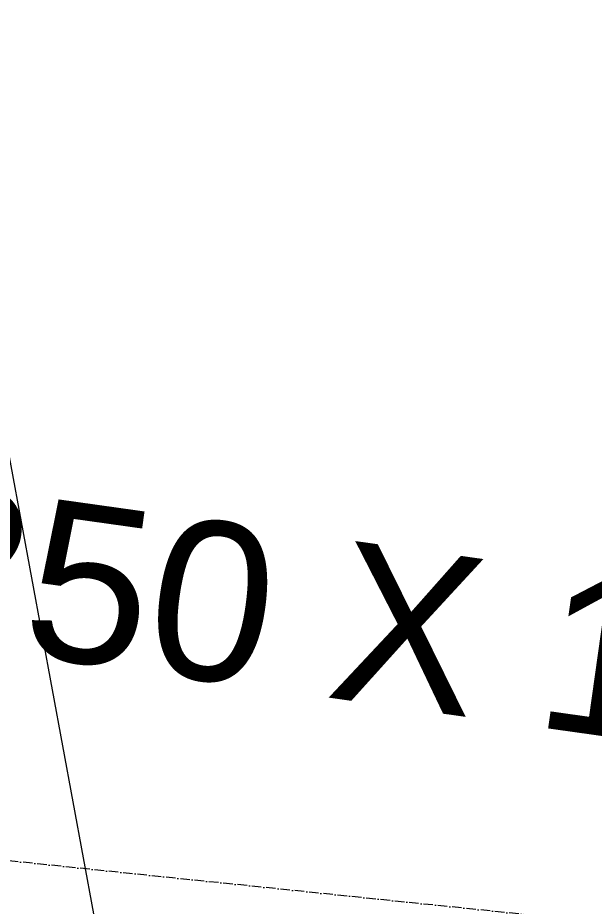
# Model space of a CAD drawing. Header units: millimetres. Extents: x -159872 to 386485, y -250577 to 158966.
# Drawn here: x 178095 to 178821, y 2501 to 3620 of the extents above; entities that cross this region are included whole.
import ezdxf

# ---------------------------------------------------------------- set-up
doc = ezdxf.new("R2010")
doc.units = ezdxf.units.MM
doc.linetypes.add('ACAD_ISO10W100', pattern=[18, 12, -3, 0, -3])
doc.layers.add('LDS-equipment-kitchen equipment', color=3, linetype='Continuous', lineweight=13)
doc.layers.add('LDS-struct-extg-ceiling beams', color=252, linetype='ACAD_ISO10W100', lineweight=9)
doc.styles.add('Arial', font='Arial.ttf')

# ---------------------------------------------------------------- blocks, each defined once
blk = doc.blocks.new('Group-199')
at = {"layer": 'LDS-equipment-kitchen equipment', "linetype": 'Continuous', "lineweight": 5, "flags": 128}
blk.add_lwpolyline([(116919.9, 38328.1), (117608.3, 38455.1), (117308.8, 40077.7), (116620.4, 39950.6), (116919.9, 38328.1)], dxfattribs=at)

msp = doc.modelspace()

# ---------------------------------------------------------------- linework, layer by layer
at = {"layer": 'LDS-struct-extg-ceiling beams'}
msp.add_line((182074.04424, 2142.31938), (177273.49524, 2642.42532), dxfattribs=at)

# ---------------------------------------------------------------- block references
at = {"layer": 'LDS-equipment-kitchen equipment'}
msp.add_blockref('Group-199', (60673.51323, -36457.51522), dxfattribs=at)

# ---------------------------------------------------------------- texts
at = {"layer": 'LDS-struct-extg-ceiling beams', "insert": (177969.47994, 3038.26399), "char_height": 200, "width": 3000, "attachment_point": 1, "rotation": 352, "line_spacing_factor": 1.004016, "style": 'Arial'}
msp.add_mtext('250 X 125 I BEAM', dxfattribs=at)

doc.saveas('drawing.dxf')
